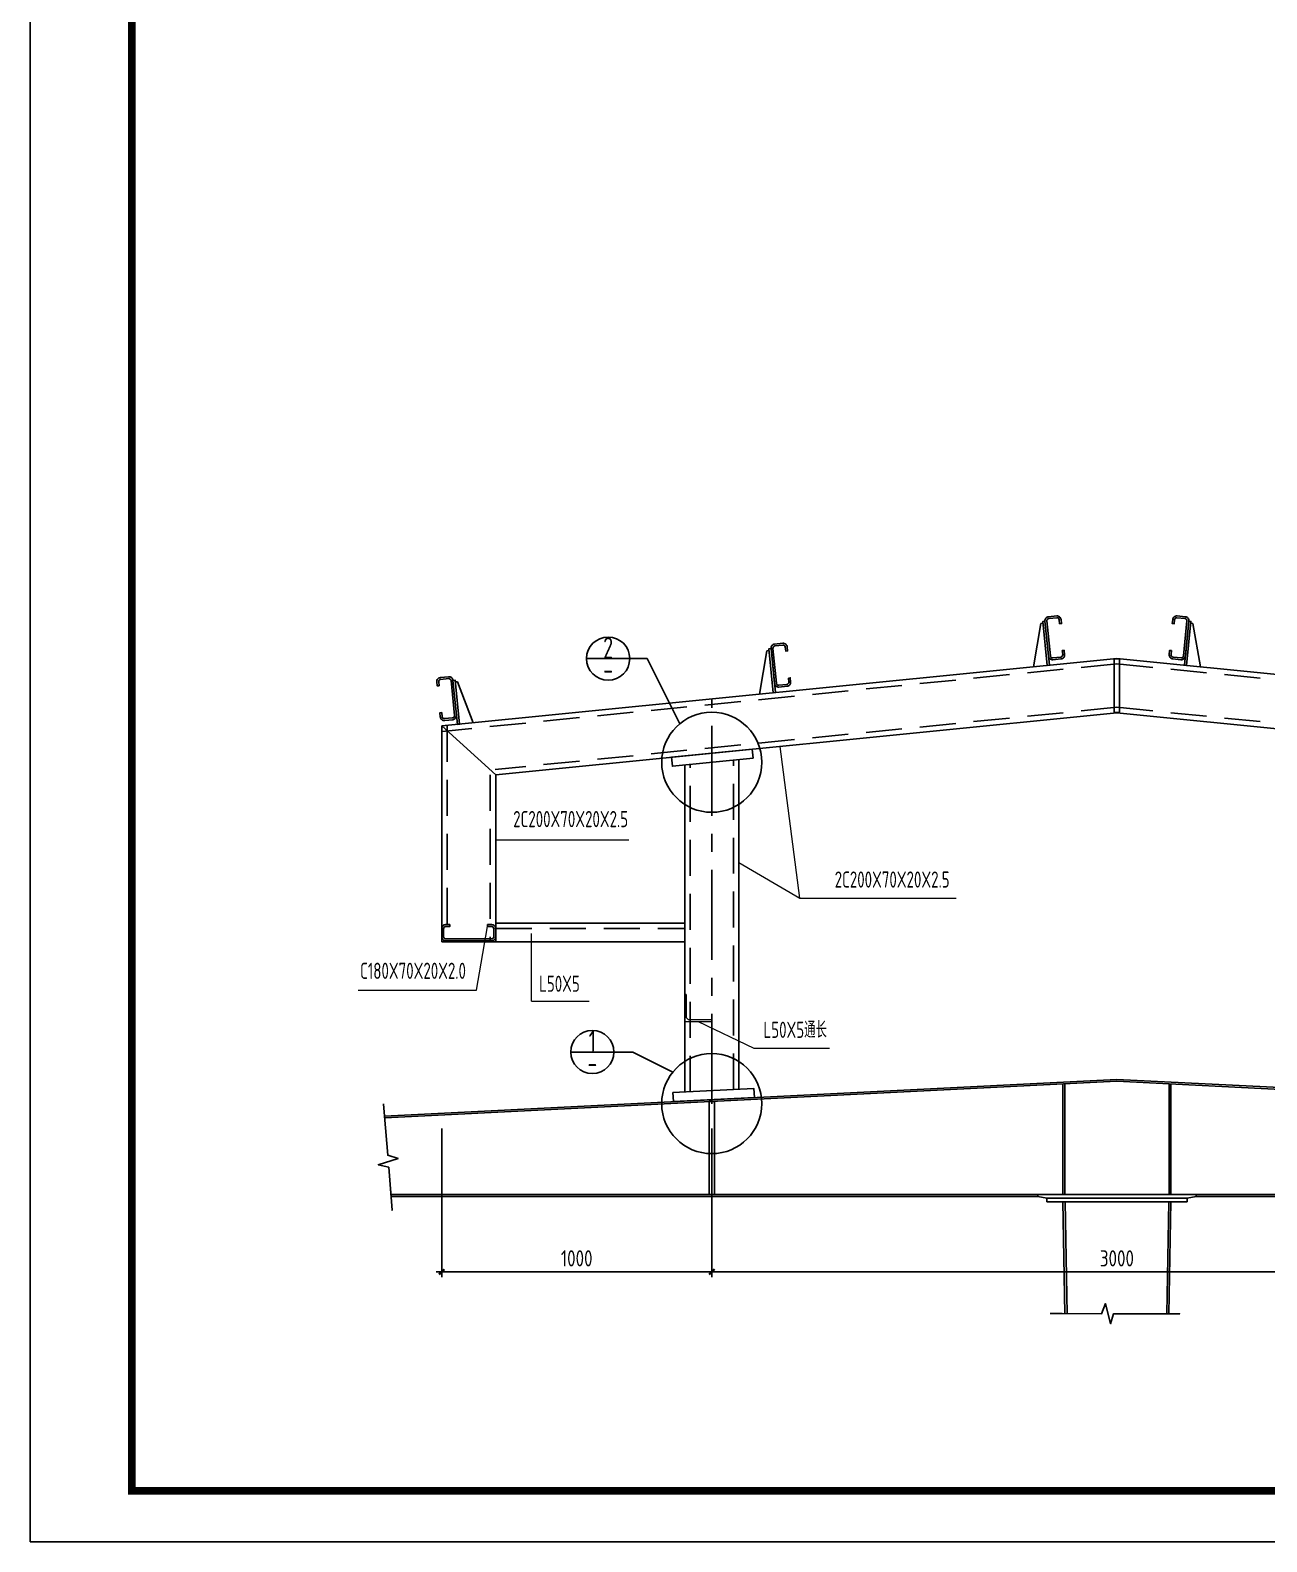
# Model space of a CAD drawing. Extents: x -33967 to 1773478, y -1022458 to -784650.
# Drawn here: x 1268340 to 1302676, y -1022458 to -980458 of the extents above; entities that cross this region are included whole.
import ezdxf
from ezdxf.enums import TextEntityAlignment as Align

# ---------------------------------------------------------------- set-up
doc = ezdxf.new("R2010")
doc.units = 0
doc.header["$LTSCALE"] = 1000
doc.header["$MEASUREMENT"] = 0
for name, pattern in [('0$0$CENTERX2', [4, 2.5, -0.5, 0.5, -0.5]), ('DASHED', [0.75, 0.5, -0.25]), ('DOTE', [2.42, 2, -0.2, 0.02, -0.2])]:
    doc.linetypes.add(name, pattern=pattern)
for name, color, linetype in [('AXIS', 3, 'Continuous'), ('DOTE', 1, 'DOTE'), ('GL', 150, 'Continuous'), ('GZ', 50, 'Continuous'), ('LT', 27, 'Continuous'), ('MC', 132, 'Continuous'), ('PUB_DIM', 3, 'Continuous'), ('PUB_TITLE', 4, 'Continuous'), ('PZ', 202, 'Continuous'), ('TEXT', 7, 'Continuous'), ('THIN', 7, 'Continuous'), ('型钢', 6, 'Continuous')]:
    doc.layers.add(name, color=color, linetype=linetype)
doc.layers.add('轮廓线', color=3, linetype='Continuous', lineweight=9)
doc.styles.add('TSSD_Dimension', font='Tssdeng.shx', dxfattribs={"width": 0.8, "bigfont": 'hztxt.shx'})
doc.styles.add('TSSD_Num', font='Tssdeng.shx', dxfattribs={"width": 0.7, "bigfont": 'hztxt.shx'})
doc.styles.add('TSSD_Rein', font='Tssdeng.shx', dxfattribs={"width": 0.7, "bigfont": 'hztxt.shx'})
doc.dimstyles.new('TSSD_20_150', dxfattribs={"dimtxt": 450, "dimasz": 150, "dimexe": 150, "dimexo": 375, "dimgap": 150, "dimtad": 1, "dimdec": 0, "dimlfac": 0.133333, "dimzin": 0, "dimdsep": 46, "dimtxsty": 'TSSD_Dimension', "dimblk": 'ARCHTICK', "dimcen": 0, "dimdle": 150, "dimclrt": 7, "dimadec": 0, "dimazin": 0, "dimtfac": 1, "dimtdec": 0, "dimtix": 1, "dimtmove": 2, "dimatfit": 3, "dimfxl": 1, "dimtolj": 1, "dimtzin": 0, "dimarcsym": 0})

# ---------------------------------------------------------------- blocks, each defined once
blk = doc.blocks.new('_ArchTick')
at = {"color": 0, "linetype": 'ByBlock', "const_width": 0.4}
blk.add_lwpolyline([(-0.5, -0.5), (0.5, 0.5)], dxfattribs=at)
blk = doc.blocks.new('*D430')
at = {"layer": 'AXIS', "color": 0, "linetype": 'ByBlock', "lineweight": -2, "transparency": 16777216}
for p, q in [((1279765, -1010979), (1279765, -1015108)), ((1287265, -1010979), (1287265, -1015108)), ((1287415, -1014958), (1279615, -1014958))]:
    blk.add_line(p, q, dxfattribs=at)
at = {"layer": 'Defpoints', "color": 0, "linetype": 'ByBlock', "transparency": 16777216}
for p in [(1279765, -1010604), (1287265, -1010604), (1279765, -1014958)]:
    blk.add_point(p, dxfattribs=at)
at = {"layer": 'AXIS', "color": 0, "linetype": 'ByBlock', "lineweight": -2, "transparency": 16777216, "xscale": 150, "yscale": 150, "zscale": 150, "rotation": 180}
blk.add_blockref('_ArchTick', (1279765, -1014958), dxfattribs=at)
at = {"layer": 'AXIS', "color": 0, "linetype": 'ByBlock', "lineweight": -2, "transparency": 16777216, "xscale": 150, "yscale": 150, "zscale": 150}
blk.add_blockref('_ArchTick', (1287265, -1014958), dxfattribs=at)
at = {"layer": 'AXIS', "color": 7, "linetype": 'ByBlock', "transparency": 16777216, "insert": (1283515, -1014583), "char_height": 450, "attachment_point": 5, "style": 'TSSD_Dimension'}
blk.add_mtext('\\A1;1000', dxfattribs=at)
blk = doc.blocks.new('ts_idx')
at = {"layer": 'THIN', "color": 0, "linetype": 'ByBlock', "lineweight": -2}
blk.add_line((-0.5, 0), (0.5, 0), dxfattribs=at)
blk.add_circle((0, 0), 0.5, dxfattribs=at)
at = {"layer": 'THIN', "color": 0, "linetype": 'ByBlock', "lineweight": -2, "style": 'TSSD_Num', "width": 0.7}
for tag, p in [('1', (0, 0.25)), ('A', (0, -0.25))]:
    blk.add_attdef(tag, text='', height=0.5, dxfattribs=at).set_placement(p, align=Align.MIDDLE_CENTER)
blk = doc.blocks.new('*D438')
at = {"layer": 'AXIS', "color": 0, "linetype": 'ByBlock', "lineweight": -2, "transparency": 16777216}
for p, q in [((1287265, -1010979), (1287265, -1015108)), ((1309765, -1010979), (1309765, -1015108)), ((1287115, -1014958), (1309915, -1014958))]:
    blk.add_line(p, q, dxfattribs=at)
at = {"layer": 'Defpoints', "color": 0, "linetype": 'ByBlock', "transparency": 16777216}
for p in [(1287265, -1010604), (1309765, -1010604), (1309765, -1014958)]:
    blk.add_point(p, dxfattribs=at)
at = {"layer": 'AXIS', "color": 0, "linetype": 'ByBlock', "lineweight": -2, "transparency": 16777216, "xscale": 150, "yscale": 150, "zscale": 150, "rotation": 180}
blk.add_blockref('_ArchTick', (1287265, -1014958), dxfattribs=at)
at = {"layer": 'AXIS', "color": 0, "linetype": 'ByBlock', "lineweight": -2, "transparency": 16777216, "xscale": 150, "yscale": 150, "zscale": 150}
blk.add_blockref('_ArchTick', (1309765, -1014958), dxfattribs=at)
at = {"layer": 'AXIS', "color": 7, "linetype": 'ByBlock', "transparency": 16777216, "insert": (1298515, -1014583), "char_height": 450, "attachment_point": 5, "style": 'TSSD_Dimension'}
blk.add_mtext('\\A1;3000', dxfattribs=at)

msp = doc.modelspace()

# ---------------------------------------------------------------- linework, layer by layer
at = {"layer": 'DOTE', "color": 8, "linetype": '0$0$CENTERX2'}
msp.add_line((1287265.1, -1010290.6, 735), (1287265.1, -999040.6, 735), dxfattribs=at)
at = {"layer": 'GL'}
for p, q in [((1298515.1, -1009611.8), (1278179.2, -1010628.6)), ((1298515.1, -1009661.8), (1278183.2, -1010678.4)), ((1298515.1, -1009611.8), (1318850.9, -1010628.6)), ((1298515.1, -1009661.8), (1318847, -1010678.4)), ((1297015.1, -1012811.8), (1297015.1, -1009736.8)), ((1297065.1, -1012811.8), (1297065.1, -1009734.3)), ((1299965.1, -1012811.8), (1299965.1, -1009734.3)), ((1300015.1, -1012811.8), (1300015.1, -1009736.8)), ((1278353.8, -1012811.8), (1302051.9, -1012811.8)), ((1318676.3, -1012811.8), (1294978.2, -1012811.8)), ((1296315.1, -1012861.8), (1296315.1, -1012811.8)), ((1296315.1, -1012861.8), (1296565.1, -1012911.8)), ((1296565.1, -1013011.8), (1296565.1, -1012911.8)), ((1296565.1, -1012911.8), (1300465.1, -1012911.8)), ((1296565.1, -1013011.8), (1300465.1, -1013011.8)), ((1300715.1, -1012861.8), (1300465.1, -1012911.8)), ((1300465.1, -1013011.8), (1300465.1, -1012911.8)), ((1300715.1, -1012861.8), (1300715.1, -1012811.8)), ((1318672.3, -1012861.8), (1300715.1, -1012861.8))]:
    msp.add_line(p, q, dxfattribs=at)
for points in [[(1278340.7, -1012647.9), (1278388.5, -1013245.2), (1278292.9, -1012050.5), (1278005.4, -1011983.2), (1278554.8, -1011805.7), (1278266.4, -1011718.6), (1278179.2, -1010628.6), (1278152.3, -1010292.1)], [(1299659, -1016121.2), (1300258.3, -1016121.5), (1298423.7, -1016120.9), (1298333.6, -1016402.1), (1298200.7, -1015840.2), (1298090.7, -1016120.7), (1296997.2, -1016120.2), (1296659.7, -1016120)]]:
    msp.add_lwpolyline(points, dxfattribs=at)
at = {"layer": 'GZ'}
for p, q in [((1297071.5, -1016120.2), (1297015.1, -1013011.8)), ((1297131.4, -1016120.3), (1297075.1, -1013014.8)), ((1299898.7, -1016121.4), (1299955.1, -1013014.8)), ((1299958.7, -1016121.4), (1300015.1, -1013011.8))]:
    msp.add_line(p, q, dxfattribs=at)
at = {"layer": 'LT', "linetype": 'ByBlock'}
msp.add_line((1280202.1, -998561.1, 735), (1280142.2, -998567.1, 735), dxfattribs=at)
at = {"layer": 'LT', "linetype": 'ByBlock', "elevation": 735}
for points in [[(1296998.9, -997697), (1297010.1, -997809, -0.4142136), (1296956.4, -997874.6), (1296732.5, -997897, -0.4142136), (1296666.8, -997843.3), (1296569.8, -996873.1, -0.4142136), (1296623.6, -996807.5), (1296847.4, -996785.1, -0.4142136), (1296913.1, -996838.8), (1296924.3, -996950.8), (1296976.6, -996945.5), (1296965.4, -996833.6, 0.4142136), (1296842.2, -996732.8), (1296618.3, -996755.2, 0.4142136), (1296517.6, -996878.4), (1296614.6, -997848.5, 0.4142136), (1296737.7, -997949.3), (1296961.6, -997926.9, 0.4142136), (1297062.4, -997803.7), (1297051.2, -997691.8)], [(1300031.2, -997697), (1300020, -997809, 0.4142136), (1300073.7, -997874.6), (1300297.6, -997897, 0.4142136), (1300363.3, -997843.3), (1300460.3, -996873.1, 0.4142136), (1300406.6, -996807.5), (1300182.7, -996785.1, 0.4142136), (1300117, -996838.8), (1300105.8, -996950.8), (1300053.6, -996945.5), (1300064.8, -996833.6, -0.4142136), (1300187.9, -996732.8), (1300411.8, -996755.2, -0.4142136), (1300512.5, -996878.4), (1300415.5, -997848.5, -0.4142136), (1300292.4, -997949.3), (1300068.5, -997926.9, -0.4142136), (1299967.8, -997803.7), (1299978.9, -997691.8)], [(1289391.9, -998457.7), (1289403.1, -998569.7, -0.4142136), (1289349.4, -998635.3), (1289125.5, -998657.7, -0.4142136), (1289059.8, -998604), (1288962.8, -997633.8, -0.4142136), (1289016.6, -997568.2), (1289240.4, -997545.8, -0.4142136), (1289306.1, -997599.5), (1289317.3, -997711.5), (1289369.5, -997706.2), (1289358.4, -997594.3, 0.4142136), (1289235.2, -997493.5), (1289011.3, -997515.9, 0.4142136), (1288910.6, -997639.1), (1289007.6, -998609.2, 0.4142136), (1289130.7, -998710), (1289354.6, -998687.6, 0.4142136), (1289455.4, -998564.4), (1289444.2, -998452.5)], [(1279693.5, -998673.8), (1279682.3, -998561.9, -0.4142136), (1279736.1, -998496.2), (1279960, -998473.8, -0.4142136), (1280025.6, -998527.6), (1280122.7, -999497.7, -0.4142136), (1280068.9, -999563.4), (1279845, -999585.8, -0.4142136), (1279779.4, -999532), (1279768.2, -999420.1), (1279715.9, -999425.3), (1279727.1, -999537.3, 0.4142136), (1279850.3, -999638), (1280074.1, -999615.6, 0.4142136), (1280174.9, -999492.5), (1280077.9, -998522.3, 0.4142136), (1279954.7, -998421.6), (1279730.9, -998444, 0.4142136), (1279630.1, -998567.1), (1279641.3, -998679.1)], [(1281040.1, -1005363.2), (1281152.6, -1005363.2, -0.4142136), (1281212.6, -1005423.2), (1281212.6, -1005648.2, -0.4142136), (1281152.6, -1005708.2), (1279877.6, -1005708.2, -0.4142136), (1279817.6, -1005648.2), (1279817.6, -1005423.2, -0.4142136), (1279877.6, -1005363.2), (1279990.1, -1005363.2), (1279990.1, -1005310.7), (1279877.6, -1005310.7, 0.4142136), (1279765.1, -1005423.2), (1279765.1, -1005648.2, 0.4142136), (1279877.6, -1005760.7), (1281152.6, -1005760.7, 0.4142136), (1281265.1, -1005648.2), (1281265.1, -1005423.2, 0.4142136), (1281152.6, -1005310.7), (1281040.1, -1005310.7)]]:
    msp.add_lwpolyline(points, format="xyb", close=True, dxfattribs=at)
at = {"layer": 'MC'}
msp.add_line((1278357.8, -1012861.8), (1296315.1, -1012861.8), dxfattribs=at)
at = {"layer": 'PUB_DIM'}
for centre in [(1287265.1, -1000799.2, 735), (1287265.1, -1010283, 735)]:
    msp.add_circle(centre, 1390.2, dxfattribs=at)
at = {"layer": 'PUB_TITLE'}
msp.add_lwpolyline([(1268340, -1022458.4), (1387140, -1022458.4), (1387140, -938458.4), (1268340, -938458.4)], close=True, dxfattribs=at)
at = {"layer": 'PUB_TITLE', "const_width": 212.1}
msp.add_lwpolyline([(1271160.3, -1021044.2), (1271160.3, -939872.6), (1385140, -939872.6), (1385140, -1021044.2)], close=True, dxfattribs=at)
at = {"layer": 'PZ'}
for p, q in [((1296403.5, -996940.9, 735), (1296197.5, -998147.3, 735)), ((1296403.5, -996940.9, 735), (1296463.3, -996935, 735)), ((1300626.6, -996940.9, 735), (1300566.8, -996935, 735)), ((1300626.6, -996940.9, 735), (1300832.6, -998147.3, 735)), ((1288796.5, -997701.6, 735), (1288590.5, -998908, 735)), ((1288796.5, -997701.6, 735), (1288856.3, -997695.7, 735)), ((1280202.1, -998561.1, 735), (1280642.9, -999702.8, 735))]:
    msp.add_line(p, q, dxfattribs=at)
at = {"layer": 'PZ', "elevation": 735}
for points in [[(1296517.6, -996878.4), (1296640.1, -998103.1), (1296580.8, -998109), (1296458.3, -996884.3)], [(1300512.5, -996878.4), (1300390.1, -998103.1), (1300449.4, -998109), (1300571.8, -996884.3)], [(1288910.6, -997639.1), (1289033.1, -998863.8), (1288973.7, -998869.7), (1288851.3, -997645)], [(1298440.4, -997924), (1298589.7, -997924), (1298589.7, -999416.6), (1298440.4, -999416.6)], [(1280077.9, -998522.3), (1280200.3, -999747), (1280259.7, -999741.1), (1280137.2, -998516.4)], [(1286145.3, -1000660), (1288384.8, -1000436.1), (1288409.7, -1000684.7), (1286170.2, -1000908.6)]]:
    msp.add_lwpolyline(points, close=True, dxfattribs=at)
at = {"layer": 'PZ'}
for points in [[(1286186.7, -1009978), (1288434.5, -1009865.6), (1288447, -1010115.2), (1286199.1, -1010227.6)], [(1287189.3, -1010224.3), (1287338.8, -1010224.3), (1287338.8, -1012811.8), (1287189.3, -1012811.8)]]:
    msp.add_lwpolyline(points, close=True, dxfattribs=at)
at = {"layer": 'THIN'}
for p, q in [((1285468.8, -997918.4, 735), (1284986.6, -997918.4, 735)), ((1286374.3, -999731.8, 735), (1285468.8, -997918.4, 735)), ((1285069.8, -1008849.7, 735), (1284548.4, -1008849.7, 735)), ((1286183.5, -1009409.6, 735), (1285069.8, -1008849.7, 735))]:
    msp.add_line(p, q, dxfattribs=at)
at = {"layer": '型钢'}
for p, q in [((1298515.1, -997915.6, 735), (1279765.1, -999790.6, 735)), ((1298515.1, -997915.6, 735), (1317265.1, -999790.6, 735)), ((1298515.1, -999423, 735), (1281265.1, -1001148, 735)), ((1298515.1, -999423, 735), (1315765.1, -1001148, 735)), ((1281265.1, -1001148, 735), (1279765.1, -999790.6, 735)), ((1279765.1, -999790.6, 735), (1279765.1, -1005790.6, 735)), ((1288015.1, -1009886.6, 735), (1288015.1, -1000724.2, 735)), ((1281265.1, -1001148, 735), (1281265.1, -1005790.6, 735)), ((1286515.1, -1009961.6, 735), (1286515.1, -1000874.2, 735)), ((1281265.1, -1005265.6, 735), (1286515.1, -1005265.6, 735)), ((1279765.1, -1005790.6, 735), (1286515.1, -1005790.6, 735))]:
    msp.add_line(p, q, dxfattribs=at)
at = {"layer": '型钢', "linetype": 'DASHED', "ltscale": 2}
for p, q in [((1298515.1, -998066.3, 735), (1279780, -999939.8, 735)), ((1298515.1, -998066.3, 735), (1317250.1, -999939.8, 735)), ((1298515.1, -999272.3, 735), (1281250.1, -1000998.8, 735)), ((1298515.1, -999272.3, 735), (1315780, -1000998.8, 735)), ((1279915.1, -999790.6, 735), (1279915.1, -1005790.6, 735)), ((1286665.1, -1009954.1, 735), (1286665.1, -1000859.2, 735)), ((1287865.1, -1009894.1, 735), (1287865.1, -1000739.2, 735)), ((1281115.1, -1001148, 735), (1281115.1, -1005790.6, 735)), ((1281265.1, -1005415.6, 735), (1286515.1, -1005415.6, 735))]:
    msp.add_line(p, q, dxfattribs=at)
at = {"layer": '轮廓线'}
for p, q in [((1289706, -1004570.6, 735), (1289168.6, -1000357.7, 735)), ((1281265.1, -1002949.7, 735), (1284957.5, -1002949.7, 735)), ((1288015.1, -1003586.2, 735), (1289706, -1004570.6, 735)), ((1289706, -1004570.6, 735), (1294054.4, -1004570.6, 735)), ((1280733.1, -1007130.4, 735), (1281040.1, -1005363.2, 735)), ((1282256.7, -1007437.4, 741), (1282256.7, -1005554.6, 741)), ((1277448.5, -1007130.4, 735), (1280733.1, -1007130.4, 735)), ((1282256.7, -1007437.4, 741), (1283863.9, -1007437.4, 741)), ((1286890.1, -1008003.8, 735), (1288429.6, -1008742.2, 735)), ((1288429.6, -1008742.2, 735), (1290530.1, -1008742.2, 735))]:
    msp.add_line(p, q, dxfattribs=at)
at = {"layer": '轮廓线', "elevation": 735}
msp.add_lwpolyline([(1286515.1, -1008003.8), (1287265.1, -1008003.8), (1287265.1, -1007973.8, 0.4142136), (1287250.1, -1007958.8), (1286650.1, -1007958.8, -0.4142136), (1286560.1, -1007868.8), (1286560.1, -1007268.8, 0.4142136), (1286545.1, -1007253.8), (1286515.1, -1007253.8)], format="xyb", close=True, dxfattribs=at)

# ---------------------------------------------------------------- block references
at = {"layer": 'THIN'}
ref = msp.add_blockref('ts_idx', (1284386.6, -997918.4, 735), dxfattribs=dict(at, xscale=1200, yscale=1200, zscale=1200))
ref.add_attrib('2', '2', dxfattribs={"height": 600, "style": 'TSSD_Num', "width": 0.7}).set_placement((1284386.6, -997618.4, 735), align=Align.MIDDLE_CENTER)
ref.add_attrib('-', '-', dxfattribs={"height": 600, "style": 'TSSD_Num', "width": 0.7}).set_placement((1284386.6, -998218.4, 735), align=Align.MIDDLE_CENTER)
ref = msp.add_blockref('ts_idx', (1283948.4, -1008849.7, 735), dxfattribs=dict(at, xscale=1200, yscale=1200, zscale=1200))
ref.add_attrib('1', '1', dxfattribs={"height": 600, "style": 'TSSD_Num', "width": 0.7}).set_placement((1283948.4, -1008549.7, 735), align=Align.MIDDLE_CENTER)
ref.add_attrib('-', '-', dxfattribs={"height": 600, "style": 'TSSD_Num', "width": 0.7}).set_placement((1283948.4, -1009149.7, 735), align=Align.MIDDLE_CENTER)

# ---------------------------------------------------------------- texts
at = {"layer": 'TEXT', "style": 'TSSD_Rein', "width": 0.7}
for s, p in [('2C200X70X20X2.5', (1283345.5, -1002737.7, 744)), ('2C200X70X20X2.5', (1292273.4, -1004417.9, 744)), ('C180X70X20X2.0', (1278969.1, -1006953.5, 744)), ('L50X5', (1283034.8, -1007312.7, 750)), ('L50X5通长', (1289580.7, -1008593, 744))]:
    msp.add_text(s, height=450, dxfattribs=at).set_placement(p, align=Align.BOTTOM_CENTER)

# ---------------------------------------------------------------- dimensions: what is measured, and where the dimension line sits
at = {"layer": 'AXIS', "linetype": 'ByBlock'}
dim = msp.add_linear_dim(base=(1279765.1, -1014957.5, 735), p1=(1287265.1, -1010603.9, 735), p2=(1279765.1, -1010603.9, 735), dimstyle='TSSD_20_150', dxfattribs=at)
dim.commit()
dim.dimension.update_dxf_attribs({"geometry": '*D430', "text_midpoint": (1283515.1, -1014582.5, 735)})
dim = msp.add_linear_dim(base=(1309765.1, -1014957.5, 735), p1=(1287265.1, -1010603.9, 735), p2=(1309765.1, -1010603.9, 735), angle=180, dimstyle='TSSD_20_150', dxfattribs=at)
dim.commit()
dim.dimension.update_dxf_attribs({"geometry": '*D438', "text_midpoint": (1298515.1, -1014582.5, 735)})

doc.saveas('drawing.dxf')
